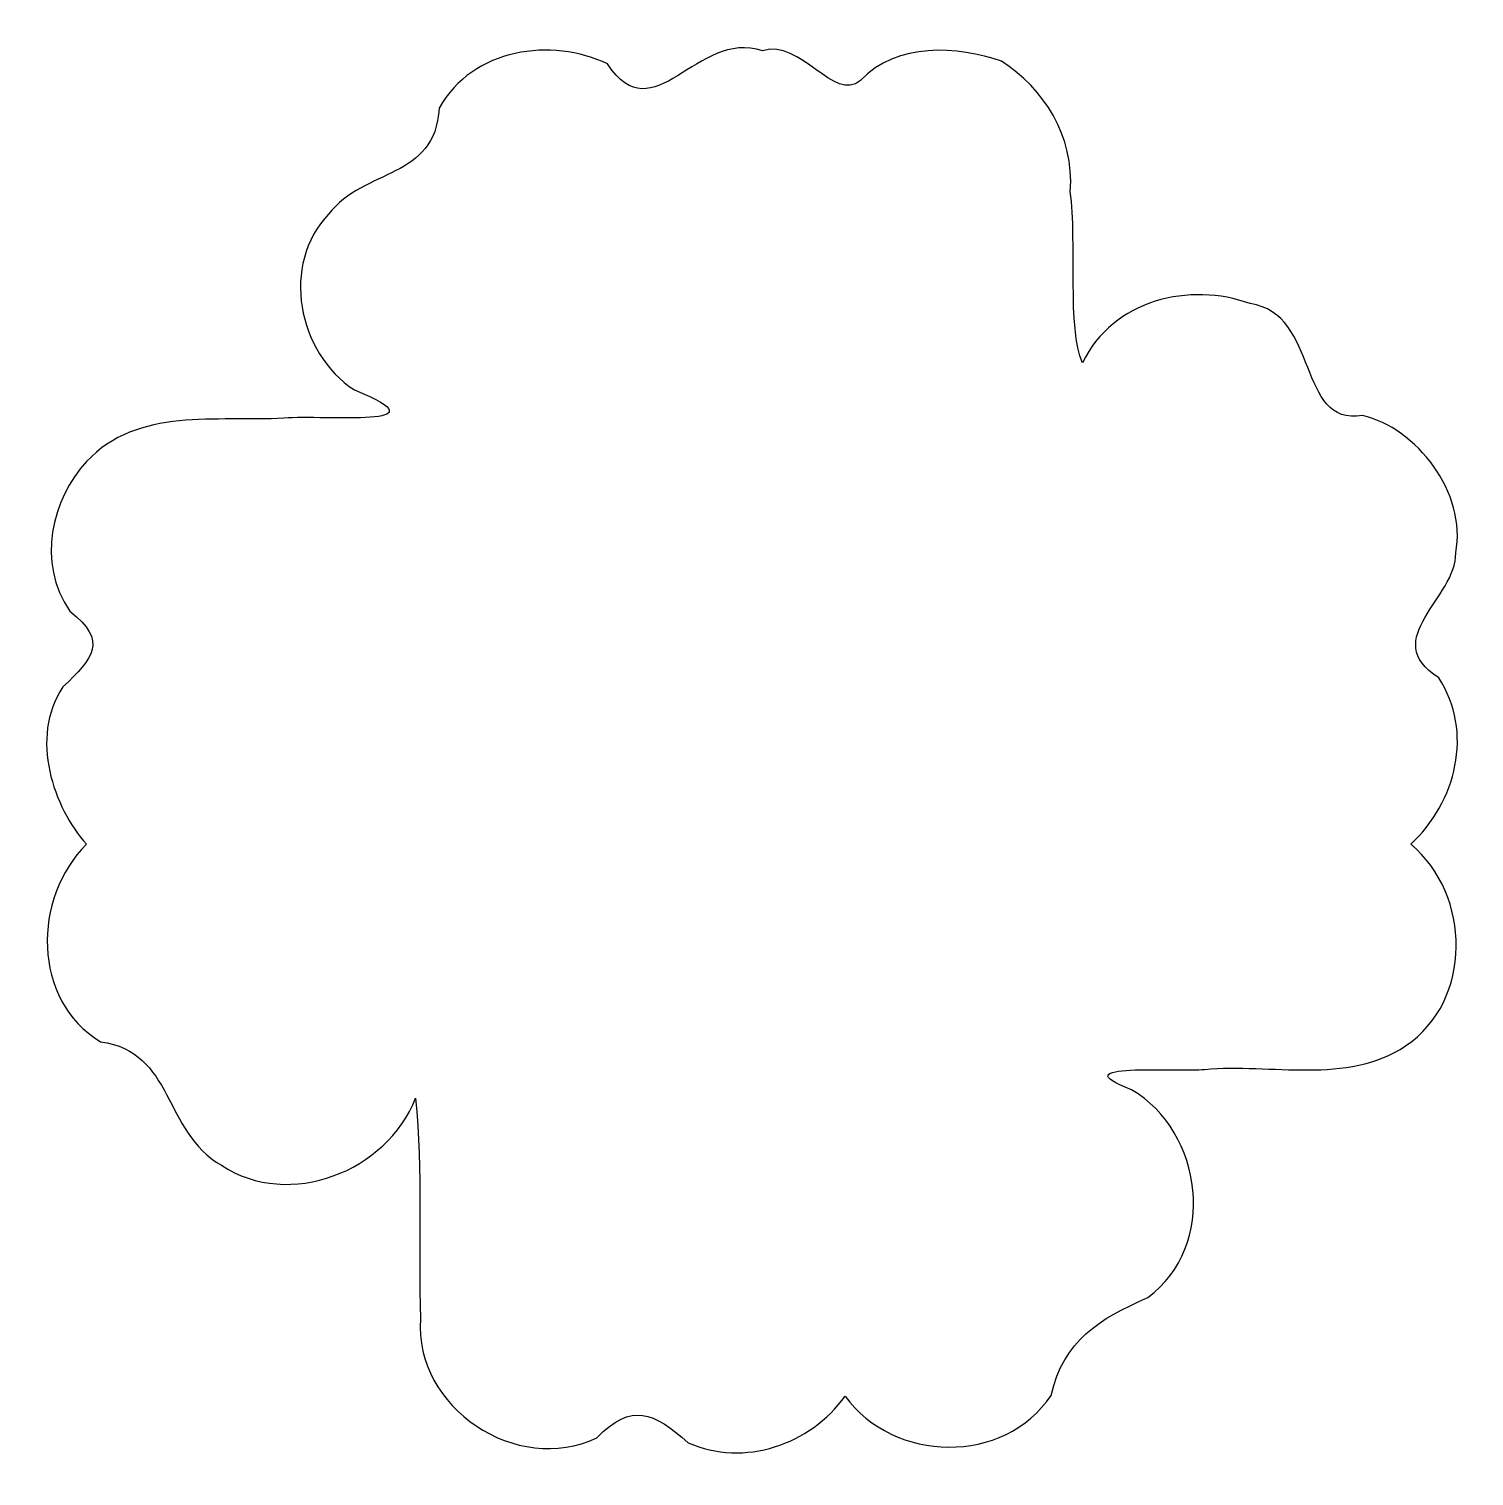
# Model space of a CAD drawing. Header units: centimetres. Extents: x -3.98 to 4, y -4.06 to 3.93.
import ezdxf

# ---------------------------------------------------------------- set-up
doc = ezdxf.new("R2010")
doc.units = ezdxf.units.CM
doc.header["$MEASUREMENT"] = 0
doc.layers.add('Layer 1', color=7, linetype='Continuous')

msp = doc.modelspace()

# ---------------------------------------------------------------- linework, layer by layer
at = {"layer": 'Layer 1'}
msp.add_open_spline([(-0.34396, -3.87401), (-0.53537, -3.70388), (-0.65335, -3.64984), (-0.84792, -3.8465), (-0.84792, -3.8465), (-1.28754, -4.05795), (-1.85847, -3.67975), (-1.82141, -3.19015), (-1.82141, -3.19015), (-1.83477, -2.78404), (-1.80861, -2.37579), (-1.84807, -1.97115), (-1.84807, -1.97115), (-2.0077, -2.37574), (-2.54362, -2.58933), (-2.9202, -2.34207), (-2.9202, -2.34207), (-3.24367, -2.15676), (-3.18137, -1.71409), (-3.58789, -1.65978), (-3.58789, -1.65978), (-3.96839, -1.4273), (-3.96402, -0.86706), (-3.66552, -0.56934), (-3.66552, -0.56934), (-3.84537, -0.36776), (-3.98305, 0.01661), (-3.79623, 0.29898), (-3.79623, 0.29898), (-3.62624, 0.4592), (-3.54553, 0.55079), (-3.75645, 0.71708), (-3.75645, 0.71708), (-3.94446, 0.98605), (-3.85527, 1.33531), (-3.66499, 1.54332), (-3.66499, 1.54332), (-3.38264, 1.84534), (-2.94714, 1.76079), (-2.57494, 1.78342), (-2.57494, 1.78342), (-2.34648, 1.80113), (-1.66238, 1.72588), (-2.18532, 1.93873), (-2.18532, 1.93873), (-2.50236, 2.14397), (-2.59314, 2.63312), (-2.32833, 2.91011), (-2.32833, 2.91011), (-2.12989, 3.16656), (-1.74095, 3.09762), (-1.71843, 3.49565), (-1.71843, 3.49565), (-1.53365, 3.82656), (-1.09485, 3.88726), (-0.78811, 3.73891), (-0.78811, 3.73891), (-0.53362, 3.34705), (-0.29923, 3.93228), (0.06812, 3.81225), (0.06812, 3.81225), (0.27789, 3.8788), (0.46261, 3.52323), (0.60772, 3.64686), (0.60772, 3.64686), (0.80705, 3.862), (1.14529, 3.83697), (1.38684, 3.75377), (1.38684, 3.75377), (1.61923, 3.60361), (1.79034, 3.34013), (1.76638, 3.03497), (1.76638, 3.03497), (1.80475, 2.74839), (1.74802, 2.27973), (1.8338, 2.08789), (1.8338, 2.08789), (2.00046, 2.439), (2.42856, 2.53648), (2.75961, 2.41541), (2.75961, 2.41541), (3.14325, 2.36042), (3.01586, 1.73758), (3.37957, 1.79711), (3.37957, 1.79711), (3.67701, 1.73039), (3.95739, 1.37154), (3.89427, 1.03941), (3.89427, 1.03941), (3.90095, 0.79188), (3.46452, 0.56268), (3.80055, 0.34987), (3.80055, 0.34987), (3.99551, 0.05038), (3.89602, -0.33715), (3.64646, -0.56964), (3.64646, -0.56964), (3.98096, -0.84812), (3.98923, -1.43225), (3.6177, -1.683), (3.6177, -1.683), (3.29186, -1.89913), (2.87532, -1.77807), (2.50762, -1.81236), (2.50762, -1.81236), (2.36499, -1.82962), (1.69631, -1.7689), (2.10459, -1.92519), (2.10459, -1.92519), (2.5015, -2.15658), (2.58013, -2.78879), (2.19446, -3.07244), (2.19446, -3.07244), (1.92353, -3.19127), (1.73295, -3.30696), (1.65984, -3.61232), (1.65984, -3.61232), (1.40424, -3.9992), (0.78784, -3.98605), (0.52359, -3.61607), (0.52359, -3.61607), (0.33115, -3.8855), (-0.03394, -4.01055), (-0.34396, -3.87401)], degree=3, knots=[0, 0, 0, 0, 0.03125, 0.03125, 0.03125, 0.03125, 0.0625, 0.0625, 0.0625, 0.0625, 0.09375, 0.09375, 0.09375, 0.09375, 0.125, 0.125, 0.125, 0.125, 0.15625, 0.15625, 0.15625, 0.15625, 0.1875, 0.1875, 0.1875, 0.1875, 0.21875, 0.21875, 0.21875, 0.21875, 0.25, 0.25, 0.25, 0.25, 0.28125, 0.28125, 0.28125, 0.28125, 0.3125, 0.3125, 0.3125, 0.3125, 0.34375, 0.34375, 0.34375, 0.34375, 0.375, 0.375, 0.375, 0.375, 0.40625, 0.40625, 0.40625, 0.40625, 0.4375, 0.4375, 0.4375, 0.4375, 0.46875, 0.46875, 0.46875, 0.46875, 0.5, 0.5, 0.5, 0.5, 0.53125, 0.53125, 0.53125, 0.53125, 0.5625, 0.5625, 0.5625, 0.5625, 0.59375, 0.59375, 0.59375, 0.59375, 0.625, 0.625, 0.625, 0.625, 0.65625, 0.65625, 0.65625, 0.65625, 0.6875, 0.6875, 0.6875, 0.6875, 0.71875, 0.71875, 0.71875, 0.71875, 0.75, 0.75, 0.75, 0.75, 0.78125, 0.78125, 0.78125, 0.78125, 0.8125, 0.8125, 0.8125, 0.8125, 0.84375, 0.84375, 0.84375, 0.84375, 0.875, 0.875, 0.875, 0.875, 0.90625, 0.90625, 0.90625, 0.90625, 0.9375, 0.9375, 0.9375, 0.9375, 1, 1, 1, 1], dxfattribs=at)

doc.saveas('drawing.dxf')
